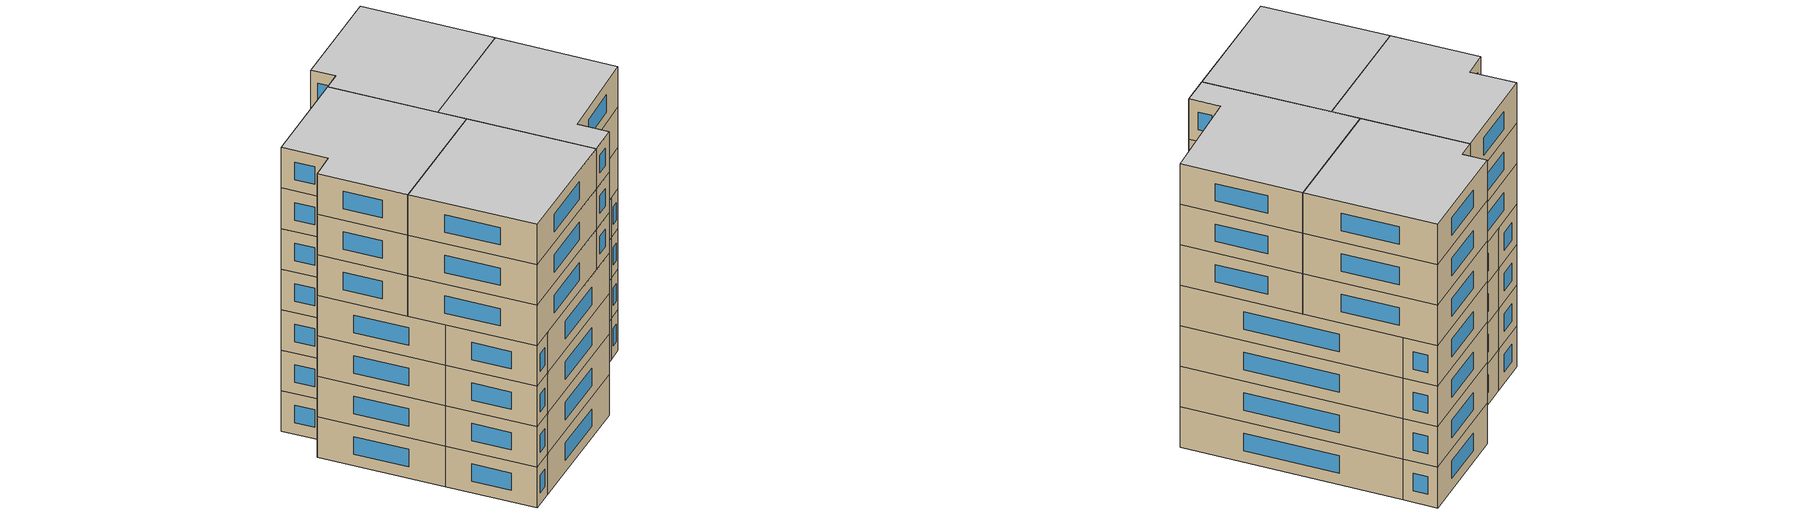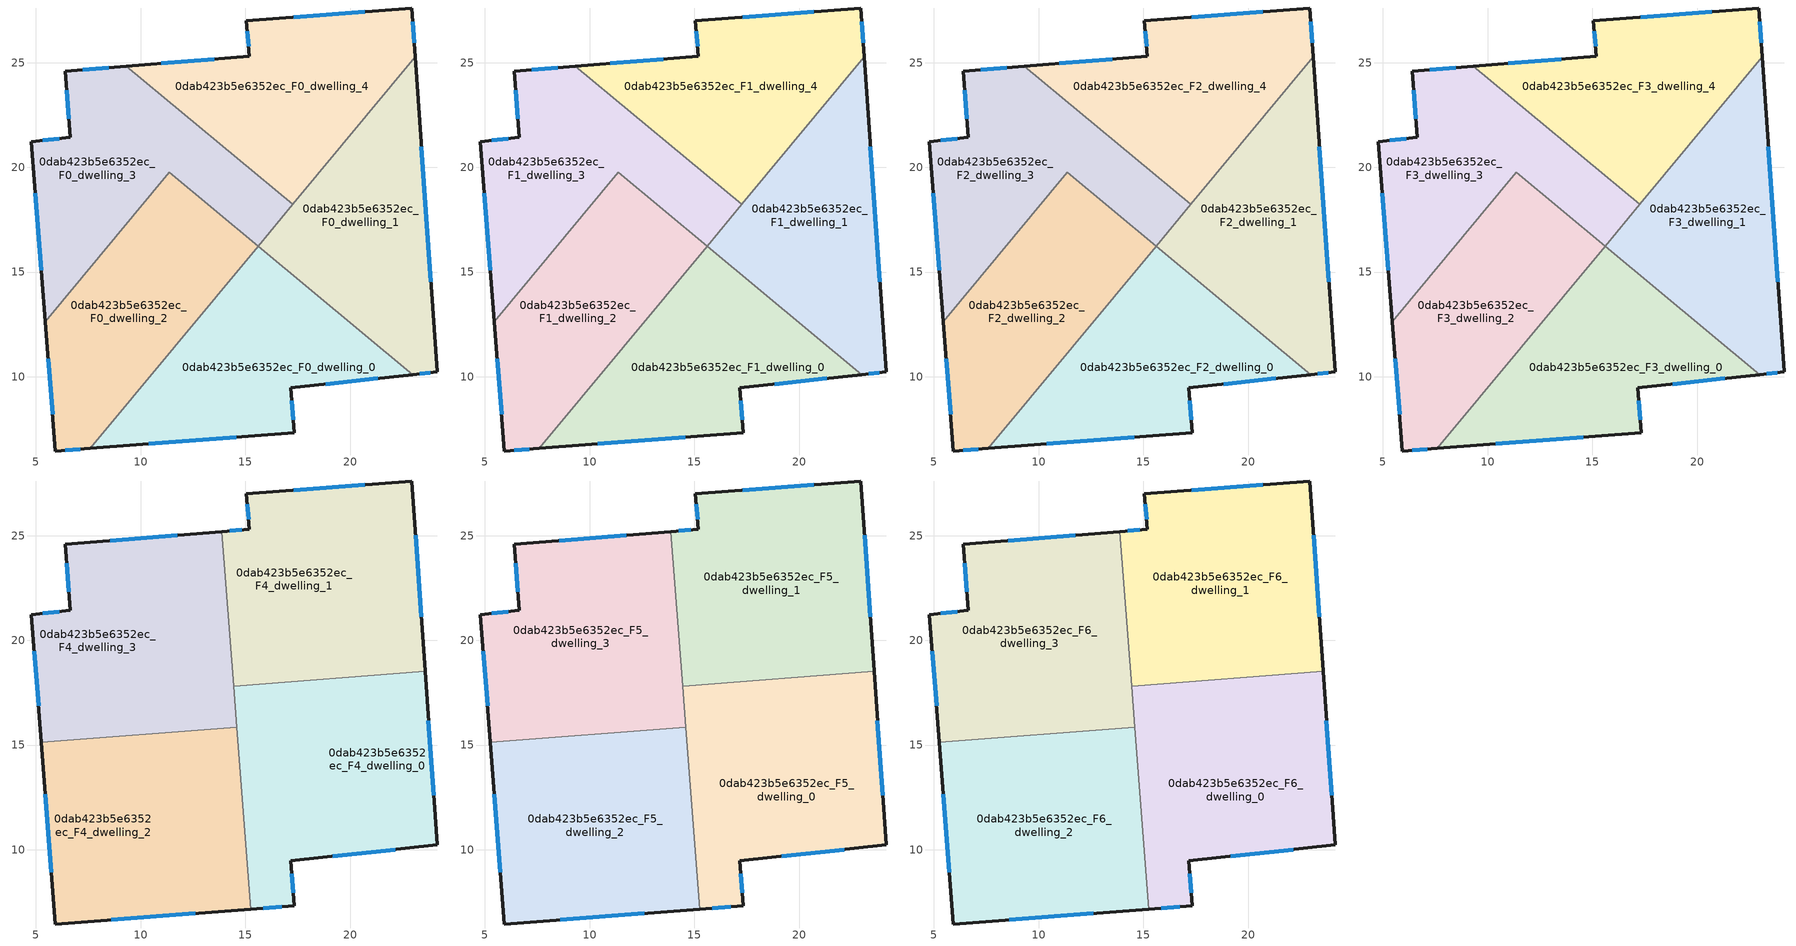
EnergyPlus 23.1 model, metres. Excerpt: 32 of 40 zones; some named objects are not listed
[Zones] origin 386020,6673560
0dab423b5e6352ec_F0_dwelling_0
 floor ground (EU_floor_Construction): 22.99,10.1 17.17,9.47 17.33,7.33 7.6,6.58 15.6,16.23 z0
 wall outside (EU_wall_Construction): 7.6,6.58 17.33,7.33 17.17,9.47 22.99,10.1 z0:3
 wall to 0dab423b5e6352ec_F0_dwelling_1 (EU_wall_Construction): 22.99,10.1 15.6,16.23 z0:3
 wall to 0dab423b5e6352ec_F0_dwelling_2 (EU_wall_Construction): 15.6,16.23 7.6,6.58 z0:3
 window (EU_Window_Construction): 18.83,9.65 21.32,9.92 / 17.28,7.94 17.22,8.86 / 10.38,6.8 14.55,7.12 z0.86:2.14
0dab423b5e6352ec_F0_dwelling_1
 floor ground (EU_floor_Construction): 23.11,25.28 24.15,10.23 22.99,10.1 15.6,16.23 z0
 wall outside (EU_wall_Construction): 22.99,10.1 24.15,10.23 23.11,25.28 z0:3
 wall to 0dab423b5e6352ec_F0_dwelling_4 (EU_wall_Construction): 23.11,25.28 17.26,18.23 z0:3
 wall to 0dab423b5e6352ec_F0_dwelling_3 (EU_wall_Construction): 17.26,18.23 15.61,16.24 z0:3
 wall to 0dab423b5e6352ec_F0_dwelling_2 (EU_wall_Construction): 15.61,16.24 15.6,16.23 z0:3
 window (EU_Window_Construction): 23.32,10.14 23.82,10.19 / 23.85,14.53 23.41,20.98 z0.86:2.14
0dab423b5e6352ec_F0_dwelling_2
 floor ground (EU_floor_Construction): 15.61,16.24 7.6,6.58 5.93,6.46 5.45,12.62 11.37,19.75 z0
 wall outside (EU_wall_Construction): 5.45,12.62 5.93,6.46 7.6,6.58 z0:3
 wall to 0dab423b5e6352ec_F0_dwelling_3 (EU_wall_Construction): 15.61,16.24 11.37,19.75 5.45,12.62 z0:3
 window (EU_Window_Construction): 6.41,6.49 7.12,6.55 / 5.59,10.86 5.79,8.22 z0.86:2.14
0dab423b5e6352ec_F0_dwelling_3
 floor ground (EU_floor_Construction): 17.26,18.23 15.61,16.24 11.37,19.75 5.45,12.62 4.79,21.23 6.65,21.42 6.4,24.6 9.3,24.83 z0
 wall outside (EU_wall_Construction): 9.3,24.83 6.4,24.6 6.65,21.42 4.79,21.23 5.45,12.62 z0:3
 wall to 0dab423b5e6352ec_F0_dwelling_4 (EU_wall_Construction): 17.26,18.23 9.3,24.83 z0:3
 window (EU_Window_Construction): 4.98,18.77 5.26,15.08 / 6.11,21.37 5.32,21.29 / 6.47,23.69 6.58,22.33 / 8.47,24.76 7.23,24.66 z0.86:2.14
0dab423b5e6352ec_F0_dwelling_4
 floor ground (EU_floor_Construction): 22.95,27.61 23.11,25.28 17.26,18.23 9.3,24.83 15.19,25.3 15.04,26.99 z0
 wall outside (EU_wall_Construction): 23.11,25.28 22.95,27.61 15.04,26.99 15.19,25.3 9.3,24.83 z0:3
 window (EU_Window_Construction): 13.51,25.16 10.98,24.96 / 15.08,26.51 15.15,25.78 / 20.69,27.43 17.3,27.17 / 23.06,25.94 22.99,26.94 z0.86:2.14
0dab423b5e6352ec_F1_dwelling_0
 floor to 0dab423b5e6352ec_F0_dwelling_0 (EU_floor_Construction): 22.99,10.1 17.17,9.47 17.33,7.33 7.6,6.58 15.6,16.23 z3
 wall outside (EU_wall_Construction): 7.6,6.58 17.33,7.33 17.17,9.47 22.99,10.1 z3:6
 wall to 0dab423b5e6352ec_F1_dwelling_1 (EU_wall_Construction): 22.99,10.1 15.6,16.23 z3:6
 wall to 0dab423b5e6352ec_F1_dwelling_2 (EU_wall_Construction): 15.6,16.23 7.6,6.58 z3:6
 window (EU_Window_Construction): 18.83,9.65 21.32,9.92 / 17.28,7.94 17.22,8.86 / 10.38,6.8 14.55,7.12 z3.86:5.14
0dab423b5e6352ec_F1_dwelling_1
 floor to 0dab423b5e6352ec_F0_dwelling_1 (EU_floor_Construction): 23.11,25.28 24.15,10.23 22.99,10.1 15.6,16.23 z3
 wall outside (EU_wall_Construction): 22.99,10.1 24.15,10.23 23.11,25.28 z3:6
 wall to 0dab423b5e6352ec_F1_dwelling_4 (EU_wall_Construction): 23.11,25.28 17.26,18.23 z3:6
 wall to 0dab423b5e6352ec_F1_dwelling_3 (EU_wall_Construction): 17.26,18.23 15.61,16.24 z3:6
 wall to 0dab423b5e6352ec_F1_dwelling_2 (EU_wall_Construction): 15.61,16.24 15.6,16.23 z3:6
 window (EU_Window_Construction): 23.32,10.14 23.82,10.19 / 23.85,14.53 23.41,20.98 z3.86:5.14
0dab423b5e6352ec_F1_dwelling_2
 floor to 0dab423b5e6352ec_F0_dwelling_2 (EU_floor_Construction): 15.61,16.24 7.6,6.58 5.93,6.46 5.45,12.62 11.37,19.75 z3
 wall outside (EU_wall_Construction): 5.45,12.62 5.93,6.46 7.6,6.58 z3:6
 wall to 0dab423b5e6352ec_F1_dwelling_3 (EU_wall_Construction): 15.61,16.24 11.37,19.75 5.45,12.62 z3:6
 window (EU_Window_Construction): 6.41,6.49 7.12,6.55 / 5.59,10.86 5.79,8.22 z3.86:5.14
0dab423b5e6352ec_F1_dwelling_3
 floor to 0dab423b5e6352ec_F0_dwelling_3 (EU_floor_Construction): 17.26,18.23 15.61,16.24 11.37,19.75 5.45,12.62 4.79,21.23 6.65,21.42 6.4,24.6 9.3,24.83 z3
 wall outside (EU_wall_Construction): 9.3,24.83 6.4,24.6 6.65,21.42 4.79,21.23 5.45,12.62 z3:6
 wall to 0dab423b5e6352ec_F1_dwelling_4 (EU_wall_Construction): 17.26,18.23 9.3,24.83 z3:6
 window (EU_Window_Construction): 4.98,18.77 5.26,15.08 / 6.11,21.37 5.32,21.29 / 6.47,23.69 6.58,22.33 / 8.47,24.76 7.23,24.66 z3.86:5.14
0dab423b5e6352ec_F1_dwelling_4
 floor to 0dab423b5e6352ec_F0_dwelling_4 (EU_floor_Construction): 22.95,27.61 23.11,25.28 17.26,18.23 9.3,24.83 15.19,25.3 15.04,26.99 z3
 wall outside (EU_wall_Construction): 23.11,25.28 22.95,27.61 15.04,26.99 15.19,25.3 9.3,24.83 z3:6
 window (EU_Window_Construction): 13.51,25.16 10.98,24.96 / 15.08,26.51 15.15,25.78 / 20.69,27.43 17.3,27.17 / 23.06,25.94 22.99,26.94 z3.86:5.14
0dab423b5e6352ec_F2_dwelling_0
 floor to 0dab423b5e6352ec_F1_dwelling_0 (EU_floor_Construction): 22.99,10.1 17.17,9.47 17.33,7.33 7.6,6.58 15.6,16.23 z6
 wall outside (EU_wall_Construction): 7.6,6.58 17.33,7.33 17.17,9.47 22.99,10.1 z6:9
 wall to 0dab423b5e6352ec_F2_dwelling_1 (EU_wall_Construction): 22.99,10.1 15.6,16.23 z6:9
 wall to 0dab423b5e6352ec_F2_dwelling_2 (EU_wall_Construction): 15.6,16.23 7.6,6.58 z6:9
 window (EU_Window_Construction): 18.83,9.65 21.32,9.92 / 17.28,7.94 17.22,8.86 / 10.38,6.8 14.55,7.12 z6.86:8.14
0dab423b5e6352ec_F2_dwelling_1
 floor to 0dab423b5e6352ec_F1_dwelling_1 (EU_floor_Construction): 23.11,25.28 24.15,10.23 22.99,10.1 15.6,16.23 z6
 wall outside (EU_wall_Construction): 22.99,10.1 24.15,10.23 23.11,25.28 z6:9
 wall to 0dab423b5e6352ec_F2_dwelling_4 (EU_wall_Construction): 23.11,25.28 17.26,18.23 z6:9
 wall to 0dab423b5e6352ec_F2_dwelling_3 (EU_wall_Construction): 17.26,18.23 15.61,16.24 z6:9
 wall to 0dab423b5e6352ec_F2_dwelling_2 (EU_wall_Construction): 15.61,16.24 15.6,16.23 z6:9
 window (EU_Window_Construction): 23.32,10.14 23.82,10.19 / 23.85,14.53 23.41,20.98 z6.86:8.14
0dab423b5e6352ec_F2_dwelling_2
 floor to 0dab423b5e6352ec_F1_dwelling_2 (EU_floor_Construction): 15.61,16.24 7.6,6.58 5.93,6.46 5.45,12.62 11.37,19.75 z6
 wall outside (EU_wall_Construction): 5.45,12.62 5.93,6.46 7.6,6.58 z6:9
 wall to 0dab423b5e6352ec_F2_dwelling_3 (EU_wall_Construction): 15.61,16.24 11.37,19.75 5.45,12.62 z6:9
 window (EU_Window_Construction): 6.41,6.49 7.12,6.55 / 5.59,10.86 5.79,8.22 z6.86:8.14
0dab423b5e6352ec_F2_dwelling_3
 floor to 0dab423b5e6352ec_F1_dwelling_3 (EU_floor_Construction): 17.26,18.23 15.61,16.24 11.37,19.75 5.45,12.62 4.79,21.23 6.65,21.42 6.4,24.6 9.3,24.83 z6
 wall outside (EU_wall_Construction): 9.3,24.83 6.4,24.6 6.65,21.42 4.79,21.23 5.45,12.62 z6:9
 wall to 0dab423b5e6352ec_F2_dwelling_4 (EU_wall_Construction): 17.26,18.23 9.3,24.83 z6:9
 window (EU_Window_Construction): 4.98,18.77 5.26,15.08 / 6.11,21.37 5.32,21.29 / 6.47,23.69 6.58,22.33 / 8.47,24.76 7.23,24.66 z6.86:8.14
0dab423b5e6352ec_F2_dwelling_4
 floor to 0dab423b5e6352ec_F1_dwelling_4 (EU_floor_Construction): 22.95,27.61 23.11,25.28 17.26,18.23 9.3,24.83 15.19,25.3 15.04,26.99 z6
 wall outside (EU_wall_Construction): 23.11,25.28 22.95,27.61 15.04,26.99 15.19,25.3 9.3,24.83 z6:9
 window (EU_Window_Construction): 13.51,25.16 10.98,24.96 / 15.08,26.51 15.15,25.78 / 20.69,27.43 17.3,27.17 / 23.06,25.94 22.99,26.94 z6.86:8.14
0dab423b5e6352ec_F3_dwelling_0
 floor to 0dab423b5e6352ec_F2_dwelling_0 (EU_floor_Construction): 22.99,10.1 17.17,9.47 17.33,7.33 7.6,6.58 15.6,16.23 z9
 wall outside (EU_wall_Construction): 7.6,6.58 17.33,7.33 17.17,9.47 22.99,10.1 z9:12
 wall to 0dab423b5e6352ec_F3_dwelling_1 (EU_wall_Construction): 22.99,10.1 15.6,16.23 z9:12
 wall to 0dab423b5e6352ec_F3_dwelling_2 (EU_wall_Construction): 15.6,16.23 7.6,6.58 z9:12
 window (EU_Window_Construction): 18.83,9.65 21.32,9.92 / 17.28,7.94 17.22,8.86 / 10.38,6.8 14.55,7.12 z9.86:11.14
0dab423b5e6352ec_F3_dwelling_1
 floor to 0dab423b5e6352ec_F2_dwelling_1 (EU_floor_Construction): 23.11,25.28 24.15,10.23 22.99,10.1 15.6,16.23 z9
 wall outside (EU_wall_Construction): 22.99,10.1 24.15,10.23 23.11,25.28 z9:12
 wall to 0dab423b5e6352ec_F3_dwelling_4 (EU_wall_Construction): 23.11,25.28 17.26,18.23 z9:12
 wall to 0dab423b5e6352ec_F3_dwelling_3 (EU_wall_Construction): 17.26,18.23 15.61,16.24 z9:12
 wall to 0dab423b5e6352ec_F3_dwelling_2 (EU_wall_Construction): 15.61,16.24 15.6,16.23 z9:12
 window (EU_Window_Construction): 23.32,10.14 23.82,10.19 / 23.85,14.53 23.41,20.98 z9.86:11.14
0dab423b5e6352ec_F3_dwelling_2
 floor to 0dab423b5e6352ec_F2_dwelling_2 (EU_floor_Construction): 15.61,16.24 7.6,6.58 5.93,6.46 5.45,12.62 11.37,19.75 z9
 wall outside (EU_wall_Construction): 5.45,12.62 5.93,6.46 7.6,6.58 z9:12
 wall to 0dab423b5e6352ec_F3_dwelling_3 (EU_wall_Construction): 15.61,16.24 11.37,19.75 5.45,12.62 z9:12
 window (EU_Window_Construction): 6.41,6.49 7.12,6.55 / 5.59,10.86 5.79,8.22 z9.86:11.14
0dab423b5e6352ec_F3_dwelling_3
 floor to 0dab423b5e6352ec_F2_dwelling_3 (EU_floor_Construction): 17.26,18.23 15.61,16.24 11.37,19.75 5.45,12.62 4.79,21.23 6.65,21.42 6.4,24.6 9.3,24.83 z9
 wall outside (EU_wall_Construction): 9.3,24.83 6.4,24.6 6.65,21.42 4.79,21.23 5.45,12.62 z9:12
 wall to 0dab423b5e6352ec_F3_dwelling_4 (EU_wall_Construction): 17.26,18.23 9.3,24.83 z9:12
 window (EU_Window_Construction): 4.98,18.77 5.26,15.08 / 6.11,21.37 5.32,21.29 / 6.47,23.69 6.58,22.33 / 8.47,24.76 7.23,24.66 z9.86:11.14
0dab423b5e6352ec_F3_dwelling_4
 floor to 0dab423b5e6352ec_F2_dwelling_4 (EU_floor_Construction): 22.95,27.61 23.11,25.28 17.26,18.23 9.3,24.83 15.19,25.3 15.04,26.99 z9
 wall outside (EU_wall_Construction): 23.11,25.28 22.95,27.61 15.04,26.99 15.19,25.3 9.3,24.83 z9:12
 window (EU_Window_Construction): 13.51,25.16 10.98,24.96 / 15.08,26.51 15.15,25.78 / 20.69,27.43 17.3,27.17 / 23.06,25.94 22.99,26.94 z9.86:11.14
0dab423b5e6352ec_F4_dwelling_0
 floor to 0dab423b5e6352ec_F3_dwelling_0 (EU_floor_Construction): 22.99,10.1 17.17,9.47 17.33,7.33 15.26,7.17 14.65,15.08 15.6,16.23 z12
 floor to 0dab423b5e6352ec_F3_dwelling_1 (EU_floor_Construction): 23.58,18.52 24.15,10.23 22.99,10.1 15.6,16.23 17.08,18.02 z12
 floor to 0dab423b5e6352ec_F3_dwelling_2 (EU_floor_Construction): 15.61,16.24 14.65,15.09 14.49,17.17 z12
 floor to 0dab423b5e6352ec_F3_dwelling_3 (EU_floor_Construction): 17.08,18.02 15.61,16.24 14.49,17.17 14.44,17.81 z12
 wall outside (EU_wall_Construction): 15.26,7.17 17.33,7.33 17.17,9.47 24.15,10.23 23.58,18.52 z12:15
 wall to 0dab423b5e6352ec_F4_dwelling_1 (EU_wall_Construction): 23.58,18.52 14.44,17.81 z12:15
 wall to 0dab423b5e6352ec_F4_dwelling_2 (EU_wall_Construction): 14.59,15.86 15.26,7.17 z12:15
 wall to 0dab423b5e6352ec_F4_dwelling_3 (EU_wall_Construction): 14.44,17.81 14.59,15.86 z12:15
 window (EU_Window_Construction): 15.85,7.22 16.74,7.28 / 23.98,12.6 23.74,16.15 / 19.16,9.69 22.15,10.01 / 17.28,7.94 17.22,8.86 z12.86:14.14
0dab423b5e6352ec_F4_dwelling_1
 floor to 0dab423b5e6352ec_F3_dwelling_4 (EU_floor_Construction): 22.95,27.61 23.11,25.28 17.26,18.23 14.21,20.75 13.87,25.19 15.19,25.3 15.04,26.99 z12
 floor to 0dab423b5e6352ec_F3_dwelling_1 (EU_floor_Construction): 23.11,25.28 23.58,18.52 17.08,18.02 z12
 floor to 0dab423b5e6352ec_F3_dwelling_3 (EU_floor_Construction): 17.26,18.23 17.08,18.02 14.44,17.81 14.21,20.75 z12
 wall outside (EU_wall_Construction): 23.58,18.52 22.95,27.61 15.04,26.99 15.19,25.3 13.87,25.19 z12:15
 wall to 0dab423b5e6352ec_F4_dwelling_3 (EU_wall_Construction): 13.87,25.19 14.44,17.81 z12:15
 window (EU_Window_Construction): 14.81,25.27 14.25,25.22 / 15.08,26.51 15.15,25.78 / 20.69,27.43 17.3,27.17 / 23.4,21.12 23.13,25.01 z12.86:14.14
0dab423b5e6352ec_F4_dwelling_2
 floor to 0dab423b5e6352ec_F3_dwelling_2 (EU_floor_Construction): 14.59,15.86 14.65,15.08 7.6,6.59 5.93,6.46 5.45,12.62 7.7,15.33 z12
 floor to 0dab423b5e6352ec_F3_dwelling_0 (EU_floor_Construction): 14.65,15.08 15.26,7.17 7.6,6.59 z12
 floor to 0dab423b5e6352ec_F3_dwelling_3 (EU_floor_Construction): 7.7,15.33 5.45,12.62 5.26,15.14 z12
 wall outside (EU_wall_Construction): 5.26,15.14 5.93,6.46 15.26,7.17 z12:15
 wall to 0dab423b5e6352ec_F4_dwelling_3 (EU_wall_Construction): 14.59,15.86 5.26,15.14 z12:15
 window (EU_Window_Construction): 8.6,6.66 12.6,6.97 / 5.45,12.66 5.74,8.94 z12.86:14.14
0dab423b5e6352ec_F4_dwelling_3
 floor to 0dab423b5e6352ec_F3_dwelling_3 (EU_floor_Construction): 14.21,20.75 14.49,17.17 11.37,19.75 7.7,15.33 5.26,15.14 4.79,21.23 6.65,21.42 6.4,24.6 9.3,24.83 z12
 floor to 0dab423b5e6352ec_F3_dwelling_2 (EU_floor_Construction): 14.49,17.17 14.59,15.86 7.7,15.33 11.37,19.75 z12
 floor to 0dab423b5e6352ec_F3_dwelling_4 (EU_floor_Construction): 13.87,25.19 14.21,20.75 9.3,24.83 z12
 wall outside (EU_wall_Construction): 13.87,25.19 6.4,24.6 6.65,21.42 4.79,21.23 5.26,15.14 z12:15
 window (EU_Window_Construction): 4.92,19.49 5.12,16.88 / 6.11,21.37 5.32,21.29 / 6.47,23.69 6.58,22.33 / 11.74,25.02 8.54,24.77 z12.86:14.14
0dab423b5e6352ec_F5_dwelling_0
 floor to 0dab423b5e6352ec_F4_dwelling_0 (EU_floor_Construction): 23.58,18.52 24.15,10.23 17.17,9.47 17.33,7.33 15.26,7.17 14.44,17.81 z15
 wall outside (EU_wall_Construction): 15.26,7.17 17.33,7.33 17.17,9.47 24.15,10.23 23.58,18.52 z15:18
 wall to 0dab423b5e6352ec_F5_dwelling_1 (EU_wall_Construction): 23.58,18.52 14.44,17.81 z15:18
 wall to 0dab423b5e6352ec_F5_dwelling_2 (EU_wall_Construction): 14.59,15.86 15.26,7.17 z15:18
 wall to 0dab423b5e6352ec_F5_dwelling_3 (EU_wall_Construction): 14.44,17.81 14.59,15.86 z15:18
 window (EU_Window_Construction): 15.85,7.22 16.74,7.28 / 23.98,12.6 23.74,16.15 / 19.16,9.69 22.15,10.01 / 17.28,7.94 17.22,8.86 z15.86:17.14
0dab423b5e6352ec_F5_dwelling_1
 floor to 0dab423b5e6352ec_F4_dwelling_1 (EU_floor_Construction): 22.95,27.61 23.58,18.52 14.44,17.81 13.87,25.19 15.19,25.3 15.04,26.99 z15
 wall outside (EU_wall_Construction): 23.58,18.52 22.95,27.61 15.04,26.99 15.19,25.3 13.87,25.19 z15:18
 wall to 0dab423b5e6352ec_F5_dwelling_3 (EU_wall_Construction): 13.87,25.19 14.44,17.81 z15:18
 window (EU_Window_Construction): 14.81,25.27 14.25,25.22 / 15.08,26.51 15.15,25.78 / 20.69,27.43 17.3,27.17 / 23.4,21.12 23.13,25.01 z15.86:17.14
0dab423b5e6352ec_F5_dwelling_2
 floor to 0dab423b5e6352ec_F4_dwelling_2 (EU_floor_Construction): 14.59,15.86 15.26,7.17 5.93,6.46 5.26,15.14 z15
 wall outside (EU_wall_Construction): 5.26,15.14 5.93,6.46 15.26,7.17 z15:18
 wall to 0dab423b5e6352ec_F5_dwelling_3 (EU_wall_Construction): 14.59,15.86 5.26,15.14 z15:18
 window (EU_Window_Construction): 8.6,6.66 12.6,6.97 / 5.45,12.66 5.74,8.94 z15.86:17.14
0dab423b5e6352ec_F5_dwelling_3
 floor to 0dab423b5e6352ec_F4_dwelling_3 (EU_floor_Construction): 13.87,25.19 14.59,15.86 5.26,15.14 4.79,21.23 6.65,21.42 6.4,24.6 z15
 wall outside (EU_wall_Construction): 13.87,25.19 6.4,24.6 6.65,21.42 4.79,21.23 5.26,15.14 z15:18
 window (EU_Window_Construction): 4.92,19.49 5.12,16.88 / 6.11,21.37 5.32,21.29 / 6.47,23.69 6.58,22.33 / 11.74,25.02 8.54,24.77 z15.86:17.14
0dab423b5e6352ec_F6_dwelling_0
 floor to 0dab423b5e6352ec_F5_dwelling_0 (EU_floor_Construction): 23.58,18.52 24.15,10.23 17.17,9.47 17.33,7.33 15.26,7.17 14.44,17.81 z18
 wall outside (EU_wall_Construction): 15.26,7.17 17.33,7.33 17.17,9.47 24.15,10.23 23.58,18.52 z18:21
 wall to 0dab423b5e6352ec_F6_dwelling_1 (EU_wall_Construction): 23.58,18.52 14.44,17.81 z18:21
 wall to 0dab423b5e6352ec_F6_dwelling_2 (EU_wall_Construction): 14.59,15.86 15.26,7.17 z18:21
 wall to 0dab423b5e6352ec_F6_dwelling_3 (EU_wall_Construction): 14.44,17.81 14.59,15.86 z18:21
 window (EU_Window_Construction): 15.85,7.22 16.74,7.28 / 23.98,12.6 23.74,16.15 / 19.16,9.69 22.15,10.01 / 17.28,7.94 17.22,8.86 z18.86:20.14
 ceiling to 0dab423b5e6352ec_F7_dwelling_0 (EU_floor_Construction): 24.15,10.23 23.58,18.52 14.44,17.81 15.26,7.17 17.33,7.33 17.17,9.47 z21
0dab423b5e6352ec_F6_dwelling_1
 floor to 0dab423b5e6352ec_F5_dwelling_1 (EU_floor_Construction): 22.95,27.61 23.58,18.52 14.44,17.81 13.87,25.19 15.19,25.3 15.04,26.99 z18
 wall outside (EU_wall_Construction): 23.58,18.52 22.95,27.61 15.04,26.99 15.19,25.3 13.87,25.19 z18:21
 wall to 0dab423b5e6352ec_F6_dwelling_3 (EU_wall_Construction): 13.87,25.19 14.44,17.81 z18:21
 window (EU_Window_Construction): 14.81,25.27 14.25,25.22 / 15.08,26.51 15.15,25.78 / 20.69,27.43 17.3,27.17 / 23.4,21.12 23.13,25.01 z18.86:20.14
 ceiling to 0dab423b5e6352ec_F7_dwelling_1 (EU_floor_Construction): 23.58,18.52 22.95,27.61 15.04,26.99 15.19,25.3 13.87,25.19 14.44,17.81 z21
0dab423b5e6352ec_F6_dwelling_2
 floor to 0dab423b5e6352ec_F5_dwelling_2 (EU_floor_Construction): 14.59,15.86 15.26,7.17 5.93,6.46 5.26,15.14 z18
 wall outside (EU_wall_Construction): 5.26,15.14 5.93,6.46 15.26,7.17 z18:21
 wall to 0dab423b5e6352ec_F6_dwelling_3 (EU_wall_Construction): 14.59,15.86 5.26,15.14 z18:21
 window (EU_Window_Construction): 8.6,6.66 12.6,6.97 / 5.45,12.66 5.74,8.94 z18.86:20.14
 ceiling to 0dab423b5e6352ec_F7_dwelling_2 (EU_floor_Construction): 15.26,7.17 14.59,15.86 5.26,15.14 5.93,6.46 z21
0dab423b5e6352ec_F6_dwelling_3
 floor to 0dab423b5e6352ec_F5_dwelling_3 (EU_floor_Construction): 13.87,25.19 14.59,15.86 5.26,15.14 4.79,21.23 6.65,21.42 6.4,24.6 z18
 wall outside (EU_wall_Construction): 13.87,25.19 6.4,24.6 6.65,21.42 4.79,21.23 5.26,15.14 z18:21
 window (EU_Window_Construction): 4.92,19.49 5.12,16.88 / 6.11,21.37 5.32,21.29 / 6.47,23.69 6.58,22.33 / 11.74,25.02 8.54,24.77 z18.86:20.14
 ceiling to 0dab423b5e6352ec_F7_dwelling_3 (EU_floor_Construction): 14.59,15.86 13.87,25.19 6.4,24.6 6.65,21.42 4.79,21.23 5.26,15.14 z21
[Building]
EU S2 Campaign: North Axis=0; Terrain=City; Solar Distribution=FullExterior
[Site:Location]
Helsinki-Vantaa.AP: Latitude=60.317; Longitude=24.963; Time Zone=2; Elevation=54.6
[SizingPeriod:WeatherFileDays]
AnnualSizingPeriod: Begin Month=1; Begin Day of Month=1; End Month=12; End Day of Month=31; Day of Week for Start Day=Monday; Use Weather File Daylight Saving Period=No; Use Weather File Rain and Snow Indicators=No
[MATERIAL]
EU_InternalMass_Material: Roughness=MediumRough; Thickness=0.1; Conductivity=1; Density=1800; Specific Heat=900; Thermal Absorptance=0.9; Solar Absorptance=0.7; Visible Absorptance=0.7
[MATERIAL:NOMASS] Roughness=MediumRough; Thermal Absorptance=0.9; Solar Absorptance=0.7; Visible Absorptance=0.7
Name | Thermal Resistance
EU_wall_NoMass | 1.10183
EU_floor_NoMass | 1.70606
[WINDOWMATERIAL:SIMPLEGLAZINGSYSTEM]
EU_Window_SimpleGlazing: UFactor=3.11035; Solar Heat Gain Coefficient=0.8; Visible Transmittance=0.8
[CONSTRUCTION]
EU_wall_Construction: EU_wall_NoMass
EU_floor_Construction: EU_floor_NoMass
EU_Window_Construction: EU_Window_SimpleGlazing
EU_InternalMass_Construction: EU_InternalMass_Material
[ZONE] Type=1; Multiplier=1; Ceiling Height=autocalculate; Floor Area=autocalculate; Part of Total Floor Area=Yes
Name | Volume
0dab423b5e6352ec_F0_dwelling_0; 0dab423b5e6352ec_F1_dwelling_0; 0dab423b5e6352ec_F2_dwelling_0; 0dab423b5e6352ec_F3_dwelling_0 | 195.713
0dab423b5e6352ec_F4_dwelling_0; 0dab423b5e6352ec_F5_dwelling_0; 0dab423b5e6352ec_F6_dwelling_0 | 244.631
0dab423b5e6352ec_F0_dwelling_1; 0dab423b5e6352ec_F1_dwelling_1; 0dab423b5e6352ec_F2_dwelling_1; 0dab423b5e6352ec_F3_dwelling_1 | 195.693
0dab423b5e6352ec_F4_dwelling_1; 0dab423b5e6352ec_F5_dwelling_1; 0dab423b5e6352ec_F6_dwelling_1 | 244.625
0dab423b5e6352ec_F0_dwelling_2; 0dab423b5e6352ec_F1_dwelling_2; 0dab423b5e6352ec_F2_dwelling_2; 0dab423b5e6352ec_F3_dwelling_2 | 195.702
0dab423b5e6352ec_F4_dwelling_2; 0dab423b5e6352ec_F5_dwelling_2; 0dab423b5e6352ec_F6_dwelling_2; 0dab423b5e6352ec_F4_dwelling_3; 0dab423b5e6352ec_F5_dwelling_3; 0dab423b5e6352ec_F6_dwelling_3 | 244.627
0dab423b5e6352ec_F0_dwelling_3; 0dab423b5e6352ec_F1_dwelling_3; 0dab423b5e6352ec_F2_dwelling_3; 0dab423b5e6352ec_F3_dwelling_3 | 195.684
0dab423b5e6352ec_F0_dwelling_4; 0dab423b5e6352ec_F1_dwelling_4; 0dab423b5e6352ec_F2_dwelling_4; 0dab423b5e6352ec_F3_dwelling_4 | 195.726
[INTERNALMASS] Construction=EU_InternalMass_Construction
Name | Zone or ZoneList | Surface Area
0dab423b5e6352ec_F0_dwelling_0_EU_InternalMass | 0dab423b5e6352ec_F0_dwelling_0 | 65.2384
0dab423b5e6352ec_F0_dwelling_1_EU_InternalMass | 0dab423b5e6352ec_F0_dwelling_1 | 65.2307
0dab423b5e6352ec_F0_dwelling_2_EU_InternalMass | 0dab423b5e6352ec_F0_dwelling_2 | 65.233
0dab423b5e6352ec_F0_dwelling_3_EU_InternalMass | 0dab423b5e6352ec_F0_dwelling_3 | 65.2277
0dab423b5e6352ec_F0_dwelling_4_EU_InternalMass | 0dab423b5e6352ec_F0_dwelling_4 | 65.2414
0dab423b5e6352ec_F1_dwelling_0_EU_InternalMass | 0dab423b5e6352ec_F1_dwelling_0 | 65.2384
0dab423b5e6352ec_F1_dwelling_1_EU_InternalMass | 0dab423b5e6352ec_F1_dwelling_1 | 65.2307
0dab423b5e6352ec_F1_dwelling_2_EU_InternalMass | 0dab423b5e6352ec_F1_dwelling_2 | 65.233
0dab423b5e6352ec_F1_dwelling_3_EU_InternalMass | 0dab423b5e6352ec_F1_dwelling_3 | 65.2277
0dab423b5e6352ec_F1_dwelling_4_EU_InternalMass | 0dab423b5e6352ec_F1_dwelling_4 | 65.2414
0dab423b5e6352ec_F2_dwelling_0_EU_InternalMass | 0dab423b5e6352ec_F2_dwelling_0 | 65.2384
0dab423b5e6352ec_F2_dwelling_1_EU_InternalMass | 0dab423b5e6352ec_F2_dwelling_1 | 65.2307
0dab423b5e6352ec_F2_dwelling_2_EU_InternalMass | 0dab423b5e6352ec_F2_dwelling_2 | 65.233
0dab423b5e6352ec_F2_dwelling_3_EU_InternalMass | 0dab423b5e6352ec_F2_dwelling_3 | 65.2277
0dab423b5e6352ec_F2_dwelling_4_EU_InternalMass | 0dab423b5e6352ec_F2_dwelling_4 | 65.2414
0dab423b5e6352ec_F3_dwelling_0_EU_InternalMass | 0dab423b5e6352ec_F3_dwelling_0 | 65.2384
0dab423b5e6352ec_F3_dwelling_1_EU_InternalMass | 0dab423b5e6352ec_F3_dwelling_1 | 65.2307
0dab423b5e6352ec_F3_dwelling_2_EU_InternalMass | 0dab423b5e6352ec_F3_dwelling_2 | 65.233
0dab423b5e6352ec_F3_dwelling_3_EU_InternalMass | 0dab423b5e6352ec_F3_dwelling_3 | 65.2277
0dab423b5e6352ec_F3_dwelling_4_EU_InternalMass | 0dab423b5e6352ec_F3_dwelling_4 | 65.2414
0dab423b5e6352ec_F4_dwelling_0_EU_InternalMass | 0dab423b5e6352ec_F4_dwelling_0 | 81.5437
0dab423b5e6352ec_F4_dwelling_1_EU_InternalMass | 0dab423b5e6352ec_F4_dwelling_1 | 81.5417
0dab423b5e6352ec_F4_dwelling_2_EU_InternalMass | 0dab423b5e6352ec_F4_dwelling_2 | 81.5426
0dab423b5e6352ec_F4_dwelling_3_EU_InternalMass | 0dab423b5e6352ec_F4_dwelling_3 | 81.5422
0dab423b5e6352ec_F5_dwelling_0_EU_InternalMass | 0dab423b5e6352ec_F5_dwelling_0 | 81.5437
0dab423b5e6352ec_F5_dwelling_1_EU_InternalMass | 0dab423b5e6352ec_F5_dwelling_1 | 81.5417
0dab423b5e6352ec_F5_dwelling_2_EU_InternalMass | 0dab423b5e6352ec_F5_dwelling_2 | 81.5426
0dab423b5e6352ec_F5_dwelling_3_EU_InternalMass | 0dab423b5e6352ec_F5_dwelling_3 | 81.5422
0dab423b5e6352ec_F6_dwelling_0_EU_InternalMass | 0dab423b5e6352ec_F6_dwelling_0 | 81.5437
0dab423b5e6352ec_F6_dwelling_1_EU_InternalMass | 0dab423b5e6352ec_F6_dwelling_1 | 81.5417
0dab423b5e6352ec_F6_dwelling_2_EU_InternalMass | 0dab423b5e6352ec_F6_dwelling_2 | 81.5426
0dab423b5e6352ec_F6_dwelling_3_EU_InternalMass | 0dab423b5e6352ec_F6_dwelling_3 | 81.5422
[OTHEREQUIPMENT] Fuel Type=Electricity; Design Level Calculation Method=Watts/Area; Power per Zone Floor Area=1; Fraction Latent=0; Fraction Radiant=0; Fraction Lost=0; Carbon Dioxide Generation Rate=0; EndUse Subcategory=EU_Step8_InternalGains
Name | Zone or ZoneList or Space or SpaceList | Schedule
EU_Step8_InternalGain_0dab423b5e6352ec_F0_dwelling_0_f000 | 0dab423b5e6352ec_F0_dwelling_0 | EU_Step8_GainSchedule_0dab423b5e6352ec_F0_dwelling_0_f000
EU_Step8_InternalGain_0dab423b5e6352ec_F0_dwelling_1_f000 | 0dab423b5e6352ec_F0_dwelling_1 | EU_Step8_GainSchedule_0dab423b5e6352ec_F0_dwelling_1_f000
EU_Step8_InternalGain_0dab423b5e6352ec_F0_dwelling_2_f000 | 0dab423b5e6352ec_F0_dwelling_2 | EU_Step8_GainSchedule_0dab423b5e6352ec_F0_dwelling_2_f000
EU_Step8_InternalGain_0dab423b5e6352ec_F0_dwelling_3_f000 | 0dab423b5e6352ec_F0_dwelling_3 | EU_Step8_GainSchedule_0dab423b5e6352ec_F0_dwelling_3_f000
EU_Step8_InternalGain_0dab423b5e6352ec_F0_dwelling_4_f000 | 0dab423b5e6352ec_F0_dwelling_4 | EU_Step8_GainSchedule_0dab423b5e6352ec_F0_dwelling_4_f000
EU_Step8_InternalGain_0dab423b5e6352ec_F1_dwelling_0_f000 | 0dab423b5e6352ec_F1_dwelling_0 | EU_Step8_GainSchedule_0dab423b5e6352ec_F1_dwelling_0_f000
EU_Step8_InternalGain_0dab423b5e6352ec_F1_dwelling_1_f000 | 0dab423b5e6352ec_F1_dwelling_1 | EU_Step8_GainSchedule_0dab423b5e6352ec_F1_dwelling_1_f000
EU_Step8_InternalGain_0dab423b5e6352ec_F1_dwelling_2_f000 | 0dab423b5e6352ec_F1_dwelling_2 | EU_Step8_GainSchedule_0dab423b5e6352ec_F1_dwelling_2_f000
EU_Step8_InternalGain_0dab423b5e6352ec_F1_dwelling_3_f000 | 0dab423b5e6352ec_F1_dwelling_3 | EU_Step8_GainSchedule_0dab423b5e6352ec_F1_dwelling_3_f000
EU_Step8_InternalGain_0dab423b5e6352ec_F1_dwelling_4_f000 | 0dab423b5e6352ec_F1_dwelling_4 | EU_Step8_GainSchedule_0dab423b5e6352ec_F1_dwelling_4_f000
EU_Step8_InternalGain_0dab423b5e6352ec_F2_dwelling_0_f000 | 0dab423b5e6352ec_F2_dwelling_0 | EU_Step8_GainSchedule_0dab423b5e6352ec_F2_dwelling_0_f000
EU_Step8_InternalGain_0dab423b5e6352ec_F2_dwelling_1_f000 | 0dab423b5e6352ec_F2_dwelling_1 | EU_Step8_GainSchedule_0dab423b5e6352ec_F2_dwelling_1_f000
EU_Step8_InternalGain_0dab423b5e6352ec_F2_dwelling_2_f000 | 0dab423b5e6352ec_F2_dwelling_2 | EU_Step8_GainSchedule_0dab423b5e6352ec_F2_dwelling_2_f000
EU_Step8_InternalGain_0dab423b5e6352ec_F2_dwelling_3_f000 | 0dab423b5e6352ec_F2_dwelling_3 | EU_Step8_GainSchedule_0dab423b5e6352ec_F2_dwelling_3_f000
EU_Step8_InternalGain_0dab423b5e6352ec_F2_dwelling_4_f000 | 0dab423b5e6352ec_F2_dwelling_4 | EU_Step8_GainSchedule_0dab423b5e6352ec_F2_dwelling_4_f000
EU_Step8_InternalGain_0dab423b5e6352ec_F3_dwelling_0_f000 | 0dab423b5e6352ec_F3_dwelling_0 | EU_Step8_GainSchedule_0dab423b5e6352ec_F3_dwelling_0_f000
EU_Step8_InternalGain_0dab423b5e6352ec_F3_dwelling_1_f000 | 0dab423b5e6352ec_F3_dwelling_1 | EU_Step8_GainSchedule_0dab423b5e6352ec_F3_dwelling_1_f000
EU_Step8_InternalGain_0dab423b5e6352ec_F3_dwelling_2_f000 | 0dab423b5e6352ec_F3_dwelling_2 | EU_Step8_GainSchedule_0dab423b5e6352ec_F3_dwelling_2_f000
EU_Step8_InternalGain_0dab423b5e6352ec_F3_dwelling_3_f000 | 0dab423b5e6352ec_F3_dwelling_3 | EU_Step8_GainSchedule_0dab423b5e6352ec_F3_dwelling_3_f000
EU_Step8_InternalGain_0dab423b5e6352ec_F3_dwelling_4_f000 | 0dab423b5e6352ec_F3_dwelling_4 | EU_Step8_GainSchedule_0dab423b5e6352ec_F3_dwelling_4_f000
EU_Step8_InternalGain_0dab423b5e6352ec_F4_dwelling_0_f000 | 0dab423b5e6352ec_F4_dwelling_0 | EU_Step8_GainSchedule_0dab423b5e6352ec_F4_dwelling_0_f000
EU_Step8_InternalGain_0dab423b5e6352ec_F4_dwelling_1_f000 | 0dab423b5e6352ec_F4_dwelling_1 | EU_Step8_GainSchedule_0dab423b5e6352ec_F4_dwelling_1_f000
EU_Step8_InternalGain_0dab423b5e6352ec_F4_dwelling_2_f000 | 0dab423b5e6352ec_F4_dwelling_2 | EU_Step8_GainSchedule_0dab423b5e6352ec_F4_dwelling_2_f000
EU_Step8_InternalGain_0dab423b5e6352ec_F4_dwelling_3_f000 | 0dab423b5e6352ec_F4_dwelling_3 | EU_Step8_GainSchedule_0dab423b5e6352ec_F4_dwelling_3_f000
EU_Step8_InternalGain_0dab423b5e6352ec_F5_dwelling_0_f000 | 0dab423b5e6352ec_F5_dwelling_0 | EU_Step8_GainSchedule_0dab423b5e6352ec_F5_dwelling_0_f000
EU_Step8_InternalGain_0dab423b5e6352ec_F5_dwelling_1_f000 | 0dab423b5e6352ec_F5_dwelling_1 | EU_Step8_GainSchedule_0dab423b5e6352ec_F5_dwelling_1_f000
EU_Step8_InternalGain_0dab423b5e6352ec_F5_dwelling_2_f000 | 0dab423b5e6352ec_F5_dwelling_2 | EU_Step8_GainSchedule_0dab423b5e6352ec_F5_dwelling_2_f000
EU_Step8_InternalGain_0dab423b5e6352ec_F5_dwelling_3_f000 | 0dab423b5e6352ec_F5_dwelling_3 | EU_Step8_GainSchedule_0dab423b5e6352ec_F5_dwelling_3_f000
EU_Step8_InternalGain_0dab423b5e6352ec_F6_dwelling_0_f000 | 0dab423b5e6352ec_F6_dwelling_0 | EU_Step8_GainSchedule_0dab423b5e6352ec_F6_dwelling_0_f000
EU_Step8_InternalGain_0dab423b5e6352ec_F6_dwelling_1_f000 | 0dab423b5e6352ec_F6_dwelling_1 | EU_Step8_GainSchedule_0dab423b5e6352ec_F6_dwelling_1_f000
EU_Step8_InternalGain_0dab423b5e6352ec_F6_dwelling_2_f000 | 0dab423b5e6352ec_F6_dwelling_2 | EU_Step8_GainSchedule_0dab423b5e6352ec_F6_dwelling_2_f000
EU_Step8_InternalGain_0dab423b5e6352ec_F6_dwelling_3_f000 | 0dab423b5e6352ec_F6_dwelling_3 | EU_Step8_GainSchedule_0dab423b5e6352ec_F6_dwelling_3_f000
[ZONEVENTILATION:DESIGNFLOWRATE] Schedule=EU_AlwaysOn; Design Flow Rate Calculation Method=AirChanges/Hour; Air Changes per Hour=0.756316; Ventilation Type=Natural; Fan Pressure Rise=0; Fan Total Efficiency=1; Constant Term Coefficient=1; Temperature Term Coefficient=0; Velocity Term Coefficient=0; Velocity Squared Term Coefficient=0; Minimum Indoor Temperature=-100; Maximum Indoor Temperature=100; Delta Temperature=-100; Minimum Outdoor Temperature=-100; Maximum Outdoor Temperature=100; Maximum Wind Speed=40
Name | Zone or ZoneList or Space or SpaceList
EU_ConstantAir_0dab423b5e6352ec_F0_dwelling_0 | 0dab423b5e6352ec_F0_dwelling_0
EU_ConstantAir_0dab423b5e6352ec_F0_dwelling_1 | 0dab423b5e6352ec_F0_dwelling_1
EU_ConstantAir_0dab423b5e6352ec_F0_dwelling_2 | 0dab423b5e6352ec_F0_dwelling_2
EU_ConstantAir_0dab423b5e6352ec_F0_dwelling_3 | 0dab423b5e6352ec_F0_dwelling_3
EU_ConstantAir_0dab423b5e6352ec_F0_dwelling_4 | 0dab423b5e6352ec_F0_dwelling_4
EU_ConstantAir_0dab423b5e6352ec_F1_dwelling_0 | 0dab423b5e6352ec_F1_dwelling_0
EU_ConstantAir_0dab423b5e6352ec_F1_dwelling_1 | 0dab423b5e6352ec_F1_dwelling_1
EU_ConstantAir_0dab423b5e6352ec_F1_dwelling_2 | 0dab423b5e6352ec_F1_dwelling_2
EU_ConstantAir_0dab423b5e6352ec_F1_dwelling_3 | 0dab423b5e6352ec_F1_dwelling_3
EU_ConstantAir_0dab423b5e6352ec_F1_dwelling_4 | 0dab423b5e6352ec_F1_dwelling_4
EU_ConstantAir_0dab423b5e6352ec_F2_dwelling_0 | 0dab423b5e6352ec_F2_dwelling_0
EU_ConstantAir_0dab423b5e6352ec_F2_dwelling_1 | 0dab423b5e6352ec_F2_dwelling_1
EU_ConstantAir_0dab423b5e6352ec_F2_dwelling_2 | 0dab423b5e6352ec_F2_dwelling_2
EU_ConstantAir_0dab423b5e6352ec_F2_dwelling_3 | 0dab423b5e6352ec_F2_dwelling_3
EU_ConstantAir_0dab423b5e6352ec_F2_dwelling_4 | 0dab423b5e6352ec_F2_dwelling_4
EU_ConstantAir_0dab423b5e6352ec_F3_dwelling_0 | 0dab423b5e6352ec_F3_dwelling_0
EU_ConstantAir_0dab423b5e6352ec_F3_dwelling_1 | 0dab423b5e6352ec_F3_dwelling_1
EU_ConstantAir_0dab423b5e6352ec_F3_dwelling_2 | 0dab423b5e6352ec_F3_dwelling_2
EU_ConstantAir_0dab423b5e6352ec_F3_dwelling_3 | 0dab423b5e6352ec_F3_dwelling_3
EU_ConstantAir_0dab423b5e6352ec_F3_dwelling_4 | 0dab423b5e6352ec_F3_dwelling_4
EU_ConstantAir_0dab423b5e6352ec_F4_dwelling_0 | 0dab423b5e6352ec_F4_dwelling_0
EU_ConstantAir_0dab423b5e6352ec_F4_dwelling_1 | 0dab423b5e6352ec_F4_dwelling_1
EU_ConstantAir_0dab423b5e6352ec_F4_dwelling_2 | 0dab423b5e6352ec_F4_dwelling_2
EU_ConstantAir_0dab423b5e6352ec_F4_dwelling_3 | 0dab423b5e6352ec_F4_dwelling_3
EU_ConstantAir_0dab423b5e6352ec_F5_dwelling_0 | 0dab423b5e6352ec_F5_dwelling_0
EU_ConstantAir_0dab423b5e6352ec_F5_dwelling_1 | 0dab423b5e6352ec_F5_dwelling_1
EU_ConstantAir_0dab423b5e6352ec_F5_dwelling_2 | 0dab423b5e6352ec_F5_dwelling_2
EU_ConstantAir_0dab423b5e6352ec_F5_dwelling_3 | 0dab423b5e6352ec_F5_dwelling_3
EU_ConstantAir_0dab423b5e6352ec_F6_dwelling_0 | 0dab423b5e6352ec_F6_dwelling_0
EU_ConstantAir_0dab423b5e6352ec_F6_dwelling_1 | 0dab423b5e6352ec_F6_dwelling_1
EU_ConstantAir_0dab423b5e6352ec_F6_dwelling_2 | 0dab423b5e6352ec_F6_dwelling_2
EU_ConstantAir_0dab423b5e6352ec_F6_dwelling_3 | 0dab423b5e6352ec_F6_dwelling_3
[HVACTEMPLATE:ZONE:IDEALLOADSAIRSYSTEM] System Availability Schedule=EU_AlwaysOn; Maximum Heating Supply Air Temperature=50; Minimum Cooling Supply Air Temperature=13; Maximum Heating Supply Air Humidity Ratio=0.0156; Minimum Cooling Supply Air Humidity Ratio=0.0077; Heating Limit=NoLimit; Cooling Limit=NoLimit; Heating Availability Schedule=EU_AlwaysOn; Cooling Availability Schedule=EU_CoolingOff; Dehumidification Control Type=ConstantSensibleHeatRatio; Cooling Sensible Heat Ratio=0.7; Dehumidification Setpoint=60; Humidification Control Type=None; Humidification Setpoint=30; Outdoor Air Method=None; Outdoor Air Flow Rate per Person=0.00944; Outdoor Air Flow Rate per Zone Floor Area=0; Outdoor Air Flow Rate per Zone=0; Demand Controlled Ventilation Type=None; Outdoor Air Economizer Type=NoEconomizer; Heat Recovery Type=None; Sensible Heat Recovery Effectiveness=0.7; Latent Heat Recovery Effectiveness=0.65
Name | Template Thermostat
0dab423b5e6352ec_F0_dwelling_0 | EU_HeatOnly_0dab423b5e6352ec_F0_dwelling_0
0dab423b5e6352ec_F0_dwelling_1 | EU_HeatOnly_0dab423b5e6352ec_F0_dwelling_1
0dab423b5e6352ec_F0_dwelling_2 | EU_HeatOnly_0dab423b5e6352ec_F0_dwelling_2
0dab423b5e6352ec_F0_dwelling_3 | EU_HeatOnly_0dab423b5e6352ec_F0_dwelling_3
0dab423b5e6352ec_F0_dwelling_4 | EU_HeatOnly_0dab423b5e6352ec_F0_dwelling_4
0dab423b5e6352ec_F1_dwelling_0 | EU_HeatOnly_0dab423b5e6352ec_F1_dwelling_0
0dab423b5e6352ec_F1_dwelling_1 | EU_HeatOnly_0dab423b5e6352ec_F1_dwelling_1
0dab423b5e6352ec_F1_dwelling_2 | EU_HeatOnly_0dab423b5e6352ec_F1_dwelling_2
0dab423b5e6352ec_F1_dwelling_3 | EU_HeatOnly_0dab423b5e6352ec_F1_dwelling_3
0dab423b5e6352ec_F1_dwelling_4 | EU_HeatOnly_0dab423b5e6352ec_F1_dwelling_4
0dab423b5e6352ec_F2_dwelling_0 | EU_HeatOnly_0dab423b5e6352ec_F2_dwelling_0
0dab423b5e6352ec_F2_dwelling_1 | EU_HeatOnly_0dab423b5e6352ec_F2_dwelling_1
0dab423b5e6352ec_F2_dwelling_2 | EU_HeatOnly_0dab423b5e6352ec_F2_dwelling_2
0dab423b5e6352ec_F2_dwelling_3 | EU_HeatOnly_0dab423b5e6352ec_F2_dwelling_3
0dab423b5e6352ec_F2_dwelling_4 | EU_HeatOnly_0dab423b5e6352ec_F2_dwelling_4
0dab423b5e6352ec_F3_dwelling_0 | EU_HeatOnly_0dab423b5e6352ec_F3_dwelling_0
0dab423b5e6352ec_F3_dwelling_1 | EU_HeatOnly_0dab423b5e6352ec_F3_dwelling_1
0dab423b5e6352ec_F3_dwelling_2 | EU_HeatOnly_0dab423b5e6352ec_F3_dwelling_2
0dab423b5e6352ec_F3_dwelling_3 | EU_HeatOnly_0dab423b5e6352ec_F3_dwelling_3
0dab423b5e6352ec_F3_dwelling_4 | EU_HeatOnly_0dab423b5e6352ec_F3_dwelling_4
0dab423b5e6352ec_F4_dwelling_0 | EU_HeatOnly_0dab423b5e6352ec_F4_dwelling_0
0dab423b5e6352ec_F4_dwelling_1 | EU_HeatOnly_0dab423b5e6352ec_F4_dwelling_1
0dab423b5e6352ec_F4_dwelling_2 | EU_HeatOnly_0dab423b5e6352ec_F4_dwelling_2
0dab423b5e6352ec_F4_dwelling_3 | EU_HeatOnly_0dab423b5e6352ec_F4_dwelling_3
0dab423b5e6352ec_F5_dwelling_0 | EU_HeatOnly_0dab423b5e6352ec_F5_dwelling_0
0dab423b5e6352ec_F5_dwelling_1 | EU_HeatOnly_0dab423b5e6352ec_F5_dwelling_1
0dab423b5e6352ec_F5_dwelling_2 | EU_HeatOnly_0dab423b5e6352ec_F5_dwelling_2
0dab423b5e6352ec_F5_dwelling_3 | EU_HeatOnly_0dab423b5e6352ec_F5_dwelling_3
0dab423b5e6352ec_F6_dwelling_0 | EU_HeatOnly_0dab423b5e6352ec_F6_dwelling_0
0dab423b5e6352ec_F6_dwelling_1 | EU_HeatOnly_0dab423b5e6352ec_F6_dwelling_1
0dab423b5e6352ec_F6_dwelling_2 | EU_HeatOnly_0dab423b5e6352ec_F6_dwelling_2
0dab423b5e6352ec_F6_dwelling_3 | EU_HeatOnly_0dab423b5e6352ec_F6_dwelling_3
[SIZING:ZONE] Zone Cooling Design Supply Air Temperature Input Method=SupplyAirTemperature; Zone Cooling Design Supply Air Temperature=13; Zone Heating Design Supply Air Temperature Input Method=SupplyAirTemperature; Zone Heating Design Supply Air Temperature=50; Zone Cooling Design Supply Air Humidity Ratio=0.008; Zone Heating Design Supply Air Humidity Ratio=0.008; Cooling Design Air Flow Method=DesignDay; Cooling Design Air Flow Rate=0; Cooling Minimum Air Flow per Zone Floor Area=0.000762; Cooling Minimum Air Flow=0; Cooling Minimum Air Flow Fraction=0.2; Heating Design Air Flow Method=DesignDay; Heating Design Air Flow Rate=0; Heating Maximum Air Flow per Zone Floor Area=0.002032; Heating Maximum Air Flow=0.141576; Heating Maximum Air Flow Fraction=0.3; Account for Dedicated Outdoor Air System=No; Dedicated Outdoor Air System Control Strategy=NeutralSupplyAir; Dedicated Outdoor Air Low Setpoint Temperature for Design=autosize; Dedicated Outdoor Air High Setpoint Temperature for Design=autosize; Zone Load Sizing Method=Sensible Load Only No Latent Load; Zone Latent Cooling Design Supply Air Humidity Ratio Input Method=HumidityRatioDifference; Zone Cooling Design Supply Air Humidity Ratio Difference=0.005; Zone Latent Heating Design Supply Air Humidity Ratio Input Method=HumidityRatioDifference; Zone Humidification Design Supply Air Humidity Ratio Difference=0.005
0dab423b5e6352ec_F0_dwelling_0; 0dab423b5e6352ec_F0_dwelling_1; 0dab423b5e6352ec_F0_dwelling_2; 0dab423b5e6352ec_F0_dwelling_3; 0dab423b5e6352ec_F0_dwelling_4; 0dab423b5e6352ec_F1_dwelling_0; 0dab423b5e6352ec_F1_dwelling_1; 0dab423b5e6352ec_F1_dwelling_2; 0dab423b5e6352ec_F1_dwelling_3; 0dab423b5e6352ec_F1_dwelling_4; 0dab423b5e6352ec_F2_dwelling_0; 0dab423b5e6352ec_F2_dwelling_1; 0dab423b5e6352ec_F2_dwelling_2; 0dab423b5e6352ec_F2_dwelling_3; 0dab423b5e6352ec_F2_dwelling_4; 0dab423b5e6352ec_F3_dwelling_0; 0dab423b5e6352ec_F3_dwelling_1; 0dab423b5e6352ec_F3_dwelling_2; 0dab423b5e6352ec_F3_dwelling_3; 0dab423b5e6352ec_F3_dwelling_4; 0dab423b5e6352ec_F4_dwelling_0; 0dab423b5e6352ec_F4_dwelling_1; 0dab423b5e6352ec_F4_dwelling_2; 0dab423b5e6352ec_F4_dwelling_3; 0dab423b5e6352ec_F5_dwelling_0; 0dab423b5e6352ec_F5_dwelling_1; 0dab423b5e6352ec_F5_dwelling_2; 0dab423b5e6352ec_F5_dwelling_3; 0dab423b5e6352ec_F6_dwelling_0; 0dab423b5e6352ec_F6_dwelling_1; 0dab423b5e6352ec_F6_dwelling_2; 0dab423b5e6352ec_F6_dwelling_3
[SCHEDULE:CONSTANT]
Name | Hourly Value
EU_AlwaysOn | 1
EU_CoolingOff | 0
[SCHEDULE:FILE] Column Number=1; Rows to Skip at Top=0; Number of Hours of Data=8760; Column Separator=Comma; Interpolate to Timestep=No; Minutes per Item=60; Adjust Schedule for Daylight Savings=Yes
Name | File
EU_Step8_GainSchedule_0dab423b5e6352ec_F0_dwelling_0_f000 | ../../schedules/0dab423b5e6352ec/0dab423b5e6352ec_F0_dwelling_0_f000_gain.csv
EU_Step8_GainSchedule_0dab423b5e6352ec_F0_dwelling_1_f000 | ../../schedules/0dab423b5e6352ec/0dab423b5e6352ec_F0_dwelling_1_f000_gain.csv
EU_Step8_GainSchedule_0dab423b5e6352ec_F0_dwelling_2_f000 | ../../schedules/0dab423b5e6352ec/0dab423b5e6352ec_F0_dwelling_2_f000_gain.csv
EU_Step8_GainSchedule_0dab423b5e6352ec_F0_dwelling_3_f000 | ../../schedules/0dab423b5e6352ec/0dab423b5e6352ec_F0_dwelling_3_f000_gain.csv
EU_Step8_GainSchedule_0dab423b5e6352ec_F0_dwelling_4_f000 | ../../schedules/0dab423b5e6352ec/0dab423b5e6352ec_F0_dwelling_4_f000_gain.csv
EU_Step8_GainSchedule_0dab423b5e6352ec_F1_dwelling_0_f000 | ../../schedules/0dab423b5e6352ec/0dab423b5e6352ec_F1_dwelling_0_f000_gain.csv
EU_Step8_GainSchedule_0dab423b5e6352ec_F1_dwelling_1_f000 | ../../schedules/0dab423b5e6352ec/0dab423b5e6352ec_F1_dwelling_1_f000_gain.csv
EU_Step8_GainSchedule_0dab423b5e6352ec_F1_dwelling_2_f000 | ../../schedules/0dab423b5e6352ec/0dab423b5e6352ec_F1_dwelling_2_f000_gain.csv
EU_Step8_GainSchedule_0dab423b5e6352ec_F1_dwelling_3_f000 | ../../schedules/0dab423b5e6352ec/0dab423b5e6352ec_F1_dwelling_3_f000_gain.csv
EU_Step8_GainSchedule_0dab423b5e6352ec_F1_dwelling_4_f000 | ../../schedules/0dab423b5e6352ec/0dab423b5e6352ec_F1_dwelling_4_f000_gain.csv
EU_Step8_GainSchedule_0dab423b5e6352ec_F2_dwelling_0_f000 | ../../schedules/0dab423b5e6352ec/0dab423b5e6352ec_F2_dwelling_0_f000_gain.csv
EU_Step8_GainSchedule_0dab423b5e6352ec_F2_dwelling_1_f000 | ../../schedules/0dab423b5e6352ec/0dab423b5e6352ec_F2_dwelling_1_f000_gain.csv
EU_Step8_GainSchedule_0dab423b5e6352ec_F2_dwelling_2_f000 | ../../schedules/0dab423b5e6352ec/0dab423b5e6352ec_F2_dwelling_2_f000_gain.csv
EU_Step8_GainSchedule_0dab423b5e6352ec_F2_dwelling_3_f000 | ../../schedules/0dab423b5e6352ec/0dab423b5e6352ec_F2_dwelling_3_f000_gain.csv
EU_Step8_GainSchedule_0dab423b5e6352ec_F2_dwelling_4_f000 | ../../schedules/0dab423b5e6352ec/0dab423b5e6352ec_F2_dwelling_4_f000_gain.csv
EU_Step8_GainSchedule_0dab423b5e6352ec_F3_dwelling_0_f000 | ../../schedules/0dab423b5e6352ec/0dab423b5e6352ec_F3_dwelling_0_f000_gain.csv
EU_Step8_GainSchedule_0dab423b5e6352ec_F3_dwelling_1_f000 | ../../schedules/0dab423b5e6352ec/0dab423b5e6352ec_F3_dwelling_1_f000_gain.csv
EU_Step8_GainSchedule_0dab423b5e6352ec_F3_dwelling_2_f000 | ../../schedules/0dab423b5e6352ec/0dab423b5e6352ec_F3_dwelling_2_f000_gain.csv
EU_Step8_GainSchedule_0dab423b5e6352ec_F3_dwelling_3_f000 | ../../schedules/0dab423b5e6352ec/0dab423b5e6352ec_F3_dwelling_3_f000_gain.csv
EU_Step8_GainSchedule_0dab423b5e6352ec_F3_dwelling_4_f000 | ../../schedules/0dab423b5e6352ec/0dab423b5e6352ec_F3_dwelling_4_f000_gain.csv
EU_Step8_GainSchedule_0dab423b5e6352ec_F4_dwelling_0_f000 | ../../schedules/0dab423b5e6352ec/0dab423b5e6352ec_F4_dwelling_0_f000_gain.csv
EU_Step8_GainSchedule_0dab423b5e6352ec_F4_dwelling_1_f000 | ../../schedules/0dab423b5e6352ec/0dab423b5e6352ec_F4_dwelling_1_f000_gain.csv
EU_Step8_GainSchedule_0dab423b5e6352ec_F4_dwelling_2_f000 | ../../schedules/0dab423b5e6352ec/0dab423b5e6352ec_F4_dwelling_2_f000_gain.csv
EU_Step8_GainSchedule_0dab423b5e6352ec_F4_dwelling_3_f000 | ../../schedules/0dab423b5e6352ec/0dab423b5e6352ec_F4_dwelling_3_f000_gain.csv
EU_Step8_GainSchedule_0dab423b5e6352ec_F5_dwelling_0_f000 | ../../schedules/0dab423b5e6352ec/0dab423b5e6352ec_F5_dwelling_0_f000_gain.csv
EU_Step8_GainSchedule_0dab423b5e6352ec_F5_dwelling_1_f000 | ../../schedules/0dab423b5e6352ec/0dab423b5e6352ec_F5_dwelling_1_f000_gain.csv
EU_Step8_GainSchedule_0dab423b5e6352ec_F5_dwelling_2_f000 | ../../schedules/0dab423b5e6352ec/0dab423b5e6352ec_F5_dwelling_2_f000_gain.csv
EU_Step8_GainSchedule_0dab423b5e6352ec_F5_dwelling_3_f000 | ../../schedules/0dab423b5e6352ec/0dab423b5e6352ec_F5_dwelling_3_f000_gain.csv
EU_Step8_GainSchedule_0dab423b5e6352ec_F6_dwelling_0_f000 | ../../schedules/0dab423b5e6352ec/0dab423b5e6352ec_F6_dwelling_0_f000_gain.csv
EU_Step8_GainSchedule_0dab423b5e6352ec_F6_dwelling_1_f000 | ../../schedules/0dab423b5e6352ec/0dab423b5e6352ec_F6_dwelling_1_f000_gain.csv
EU_Step8_GainSchedule_0dab423b5e6352ec_F6_dwelling_2_f000 | ../../schedules/0dab423b5e6352ec/0dab423b5e6352ec_F6_dwelling_2_f000_gain.csv
EU_Step8_GainSchedule_0dab423b5e6352ec_F6_dwelling_3_f000 | ../../schedules/0dab423b5e6352ec/0dab423b5e6352ec_F6_dwelling_3_f000_gain.csv
